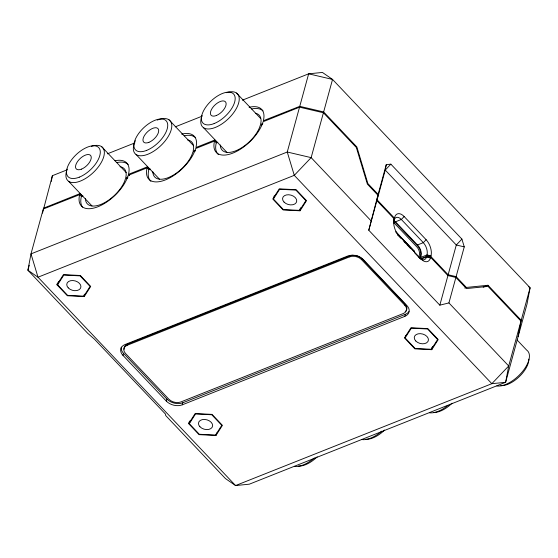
<?xml version="1.0" encoding="UTF-8"?>
<svg xmlns="http://www.w3.org/2000/svg" width="558" height="558" viewBox="0 0 558 558"><rect width="100%" height="100%" fill="white"/><g stroke="black" fill="none" stroke-linecap="round" stroke-linejoin="round"><path stroke-width="0.84" d="M242.36 100.175L308.651 73.823L322.426 72.442L332.54 79.424L530.1 287.782L521.207 320.292L517.887 337.444L505.618 382.307L249.349 484.177L235.574 485.558L225.46 478.576L165.67 415.515L165.58 414.189L94.525 339.257L87.69 333.272L27.9 270.218L30.99 253.89L43.266 209.034L79.661 194.644A31.255 15.387 -43.5 0 0 97.992 206.718A31.255 15.387 -43.5 0 0 128.207 175.352L147.103 167.839A31.255 15.387 -43.5 0 0 165.433 179.906A31.255 15.387 -43.5 0 0 195.642 148.54L214.537 141.028A31.255 15.387 -43.5 0 0 232.867 153.101A31.255 15.387 -43.5 0 0 263.083 121.735L299.534 107.164L323.417 112.765L356.339 147.486L367.366 184.084L377.905 195.202L376.873 200.65L394.227 218.917L393.585 222.237M42.492 213.114L52.382 175.693L66.932 169.911M51.301 181.406L52.382 175.693M393.467 221.003L393.913 220.822L394.429 218.101L377.096 199.827L378.129 194.379L386.269 164.624L390.865 164.164L461.912 239.096L464.256 246.866L456.116 276.629L466.369 287.44L487.999 285.271L521.207 320.292M386.269 164.624L385.243 170.064L377.096 199.827M393.913 220.822L394.597 217.481A12.039 6.605 68.3 0 1 404.152 216.525L426.124 239.703A12.039 6.605 68.3 0 1 430.992 255.864L430.825 256.478L448.151 274.759L456.116 276.629M29.267 265.231L27.9 270.218L38.007 277.207L235.574 485.558L491.842 383.688L505.618 382.307L508.708 365.978L448.918 302.924L439.83 305.17L368.782 230.238L377.905 195.202M56.958 284.768L63.438 274.648L80.324 275.485L90.717 286.449L84.237 296.577L67.358 295.74L56.958 284.768L57.411 283.122M57.6 284.803L63.835 275.059L80.073 275.868L90.082 286.421L83.846 296.165L67.602 295.356L57.6 284.803L58.499 281.511M83.846 296.165L84.293 294.519M84.237 296.577L84.914 294.108M408.923 311.545A11.572 7.819 15.3 0 1 405.359 314.314L404.794 316.372L182.243 404.836A11.572 7.819 15.3 0 1 166.319 401.097L122.997 355.411L123.562 353.353A11.572 7.819 15.3 0 1 121.288 347.132M354.707 255.278A8.684 5.866 15.3 0 1 361.849 258.626L405.171 304.319L404.892 305.352A8.684 5.866 15.3 0 1 403.343 313.512L180.792 401.976A8.684 5.866 15.3 0 1 168.851 399.179L125.522 353.486A8.684 5.866 15.3 0 1 127.071 345.325L127.35 344.293L349.901 255.829A8.684 5.866 15.3 0 1 353.242 255.208M166.319 401.097L166.884 399.04L123.562 353.353M182.243 404.836L182.808 402.778L405.359 314.314M188.667 423.675L195.147 413.548L212.026 414.385L222.426 425.356L215.946 435.477L199.066 434.64L188.667 423.675L189.113 422.029M189.301 423.703L195.537 413.959L211.782 414.768L221.791 425.322L215.548 435.066L199.311 434.257L189.301 423.703L190.201 420.411M273.406 199.018L279.642 189.274L295.886 190.083L305.889 200.636L299.653 210.38L283.408 209.571L273.406 199.018L274.306 195.725M299.534 107.164L287.258 152.02L294.282 175.338L491.842 383.688L508.708 365.978L520.977 321.115L488.055 286.4L466.432 288.57L455.886 277.452L447.928 275.582L430.616 257.294L426.682 256.345L420.627 258.752M249.098 107.324A31.255 15.387 -43.5 0 1 263.362 120.723L299.758 106.341L308.651 73.823L332.54 79.424L323.647 111.942L356.855 146.963L367.875 183.568L378.129 194.379M215.946 435.477L216.623 433.008M323.417 112.765L311.148 157.628L294.282 175.338L38.007 277.207L30.99 253.89L287.258 152.02L311.148 157.628L370.937 220.682M299.653 210.38L300.099 208.734M300.044 210.791L306.523 200.664L296.131 189.699L279.251 188.862L272.764 198.99L283.164 209.954L300.044 210.791L300.943 207.499M127.071 345.325L349.622 256.854L349.901 255.829M368.782 230.238L376.873 200.65M404.892 305.352L361.563 259.658L361.849 258.626M394.227 218.917L394.06 219.531A12.039 6.605 68.3 0 0 398.921 235.699L420.899 258.87A12.039 6.605 68.3 0 0 430.448 257.915L430.616 257.294M394.429 218.101L394.597 217.481M418.814 257.105L419.379 255.048A5.964 3.271 68.3 0 0 416.965 247.041L395.204 224.086A5.964 3.271 68.3 0 0 393.774 222.984M420.014 257.384L420.572 255.327A6.829 3.746 68.3 0 0 417.809 246.155L396.047 223.2A6.829 3.746 68.3 0 0 394.408 221.938M426.166 256.547L426.842 255.55L430.825 256.478M426.682 256.345L426.514 256.959L421.22 259.065M426.842 255.55L427.01 254.929A9.144 5.015 68.3 0 0 423.313 242.653L401.341 219.475A9.144 5.015 68.3 0 0 394.081 220.201M405.108 337.918L411.351 328.174L427.588 328.983L437.598 339.536L431.362 349.28L415.117 348.471L405.108 337.918L405.785 335.449M439.83 305.17L447.928 275.582M448.151 274.759L456.291 245.004L461.912 239.096M431.362 349.28L431.808 347.634M431.752 349.692L438.232 339.571L427.833 328.599L410.953 327.762L404.473 337.89L414.873 348.855L431.752 349.692L432.652 346.399M448.918 302.924L455.886 277.452M518.117 336.62L527.01 304.11L530.1 287.782L528.754 286.847M390.865 164.164L385.243 170.064L456.291 245.004L464.256 246.866M404.152 216.525L401.341 219.475L394.597 222.161M426.124 239.703L423.313 242.653L417.321 245.032M79.661 194.644L81.391 196.472L82.912 195.844M127.956 177.102L125.696 178.044L126.143 175.428A25.466 12.541 -43.5 0 0 119.984 166.703M147.103 167.839L148.833 169.667L150.353 169.032M195.398 150.297L193.138 151.239L193.584 148.623A25.466 12.541 -43.5 0 0 187.425 139.898M214.537 141.028L216.274 142.855L217.794 142.227M262.839 123.492L260.579 124.427L261.025 121.818A25.466 12.541 -43.5 0 0 255.69 113.253M43.489 208.211L79.94 193.633L81.67 195.46M107.359 153.841L134.841 142.918M175.261 126.847L201.94 116.245M114.997 160.76A31.255 15.387 -43.5 0 1 128.48 174.34L147.375 166.828L149.112 168.656M420.265 257.608L427.01 254.929L430.992 255.864M464.772 288.074L466.369 287.44M483.2 287.175L487.999 285.271M262.567 124.413L260.314 125.264L259.303 128.103A25.466 12.541 -43.5 0 1 236.599 150.451A25.466 12.541 -43.5 0 1 220.291 144.989M195.126 151.225L192.873 152.076L191.868 154.915A25.466 12.541 -43.5 0 1 169.158 177.263A25.466 12.541 -43.5 0 1 152.85 171.794M127.684 178.03L125.431 178.881L124.427 181.72A25.466 12.541 -43.5 0 1 101.716 204.068A25.466 12.541 -43.5 0 1 85.416 198.599M299.758 106.341L323.647 111.942M430.448 257.915L426.514 256.959A9.144 5.015 68.3 0 1 419.26 257.691L414.51 252.676M413.938 251.002L414.392 251.407L402.548 238.991M397.833 234.911L398.921 235.699M419.26 257.691L420.899 258.87M517.099 340.003L526.696 350.131A24.015 11.823 -43.5 0 1 522.162 371.963A24.015 11.823 -43.5 0 1 496.829 385.948M426.389 255.724L427.581 256.98M396.103 232.065L414.175 251.128M395.72 231.793L399.688 235.978M397.282 234.513L400.846 238.273M403.818 241.405L405.603 243.281M406.789 244.537L410.353 248.296M236.501 93.04L260.495 118.345M203.503 127.684L226.897 152.355M216.553 141.851L214.816 140.016L195.921 147.528A31.255 15.387 -43.5 0 0 181.657 134.136M169.06 119.844L193.654 145.784M136.061 154.489L159.455 179.167M128.48 174.34L129.637 175.554M101.619 146.656L126.213 172.589M68.62 181.301L92.021 205.972M405.171 304.319A8.684 5.866 15.3 0 1 405.192 311.601M349.622 256.854A8.684 5.866 15.3 0 1 361.563 259.658M124.113 349.357A8.684 5.866 15.3 0 1 127.35 344.293M226.276 92.698A24.015 11.823 -43.5 0 1 238.092 104.716A24.015 11.823 -43.5 0 1 213.198 128.187A24.015 11.823 -43.5 0 1 202.115 115.485M394.339 221.142A7.7 4.227 68.3 0 1 396.215 222.586L417.984 245.541A7.7 4.227 68.3 0 1 421.095 255.878A15.038 8.251 68.3 0 1 420.53 257.935M157.23 120.089A24.015 11.823 -43.5 0 1 170.832 131.011A24.015 11.823 -43.5 0 1 145.226 155.145A24.015 11.823 -43.5 0 1 135.357 140.707M448.046 405.338A24.015 11.823 -43.5 0 1 429.388 412.76M452.092 403.211A21.127 10.4 -43.5 0 1 433.378 412.432M381.798 431.153A24.015 11.823 -43.5 0 1 361.947 439.565M384.65 430.023A21.127 10.4 -43.5 0 1 365.936 439.237M528.851 359.087A21.127 10.4 -43.5 0 1 519.066 376.852A21.127 10.4 -43.5 0 1 500.819 385.627M91.4 146.315A24.015 11.823 -43.5 0 1 103.209 158.333A24.015 11.823 -43.5 0 1 78.315 181.803A24.015 11.823 -43.5 0 1 67.232 169.102M314.356 457.958A24.015 11.823 -43.5 0 1 294.505 466.376M317.209 456.828A21.127 10.4 -43.5 0 1 298.502 466.049M182.808 402.778A11.572 7.819 15.3 0 1 166.884 399.04M122.997 355.411A11.572 7.819 15.3 0 1 125.055 344.523L347.606 256.059A11.572 7.819 15.3 0 1 363.53 259.791L406.859 305.484A11.572 7.819 15.3 0 1 404.794 316.372M82.556 207.144A31.255 15.387 -43.5 0 1 81.391 196.472M116.727 162.587A31.255 15.387 -43.5 0 1 128.173 164.505M218.317 154.517A31.255 15.387 -43.5 0 1 216.274 142.855M251.609 108.97A31.255 15.387 -43.5 0 1 263.048 110.889M150.876 181.329A31.255 15.387 -43.5 0 1 148.833 169.667M184.168 135.782A31.255 15.387 -43.5 0 1 195.607 137.7M415.731 340.959A7.233 4.889 15.3 0 0 427.916 341.566A7.233 4.889 15.3 0 0 420.411 333.656A7.233 4.889 15.3 0 0 415.731 340.959M284.029 202.059A7.233 4.889 15.3 0 0 296.207 202.666A7.233 4.889 15.3 0 0 288.702 194.749A7.233 4.889 15.3 0 0 284.029 202.059M199.924 426.744A7.233 4.889 15.3 0 0 212.11 427.351A7.233 4.889 15.3 0 0 204.605 419.442A7.233 4.889 15.3 0 0 199.924 426.744M68.216 287.844A7.233 4.889 15.3 0 0 80.401 288.451A7.233 4.889 15.3 0 0 72.896 280.534A7.233 4.889 15.3 0 0 68.216 287.844M214.16 123.555A21.127 10.4 -43.5 0 0 234.534 95.369A21.127 10.4 -43.5 0 0 206.111 106.669A21.127 10.4 -43.5 0 0 214.16 123.555M216.351 115.527A9.842 4.848 -43.5 0 0 225.844 102.4A9.842 4.848 -43.5 0 0 212.605 107.666A9.842 4.848 -43.5 0 0 216.351 115.527M146.719 150.36A21.127 10.4 -43.5 0 0 167.093 122.181A21.127 10.4 -43.5 0 0 138.67 133.481A21.127 10.4 -43.5 0 0 146.719 150.36M148.916 142.339A9.842 4.848 -43.5 0 0 158.402 129.212A9.842 4.848 -43.5 0 0 145.164 134.471A9.842 4.848 -43.5 0 0 148.916 142.339M79.278 177.172A21.127 10.4 -43.5 0 0 99.652 148.986A21.127 10.4 -43.5 0 0 71.229 160.286A21.127 10.4 -43.5 0 0 79.278 177.172M81.475 169.144A9.842 4.848 -43.5 0 0 90.961 156.017A9.842 4.848 -43.5 0 0 77.722 161.283A9.842 4.848 -43.5 0 0 81.475 169.144"/></g></svg>
